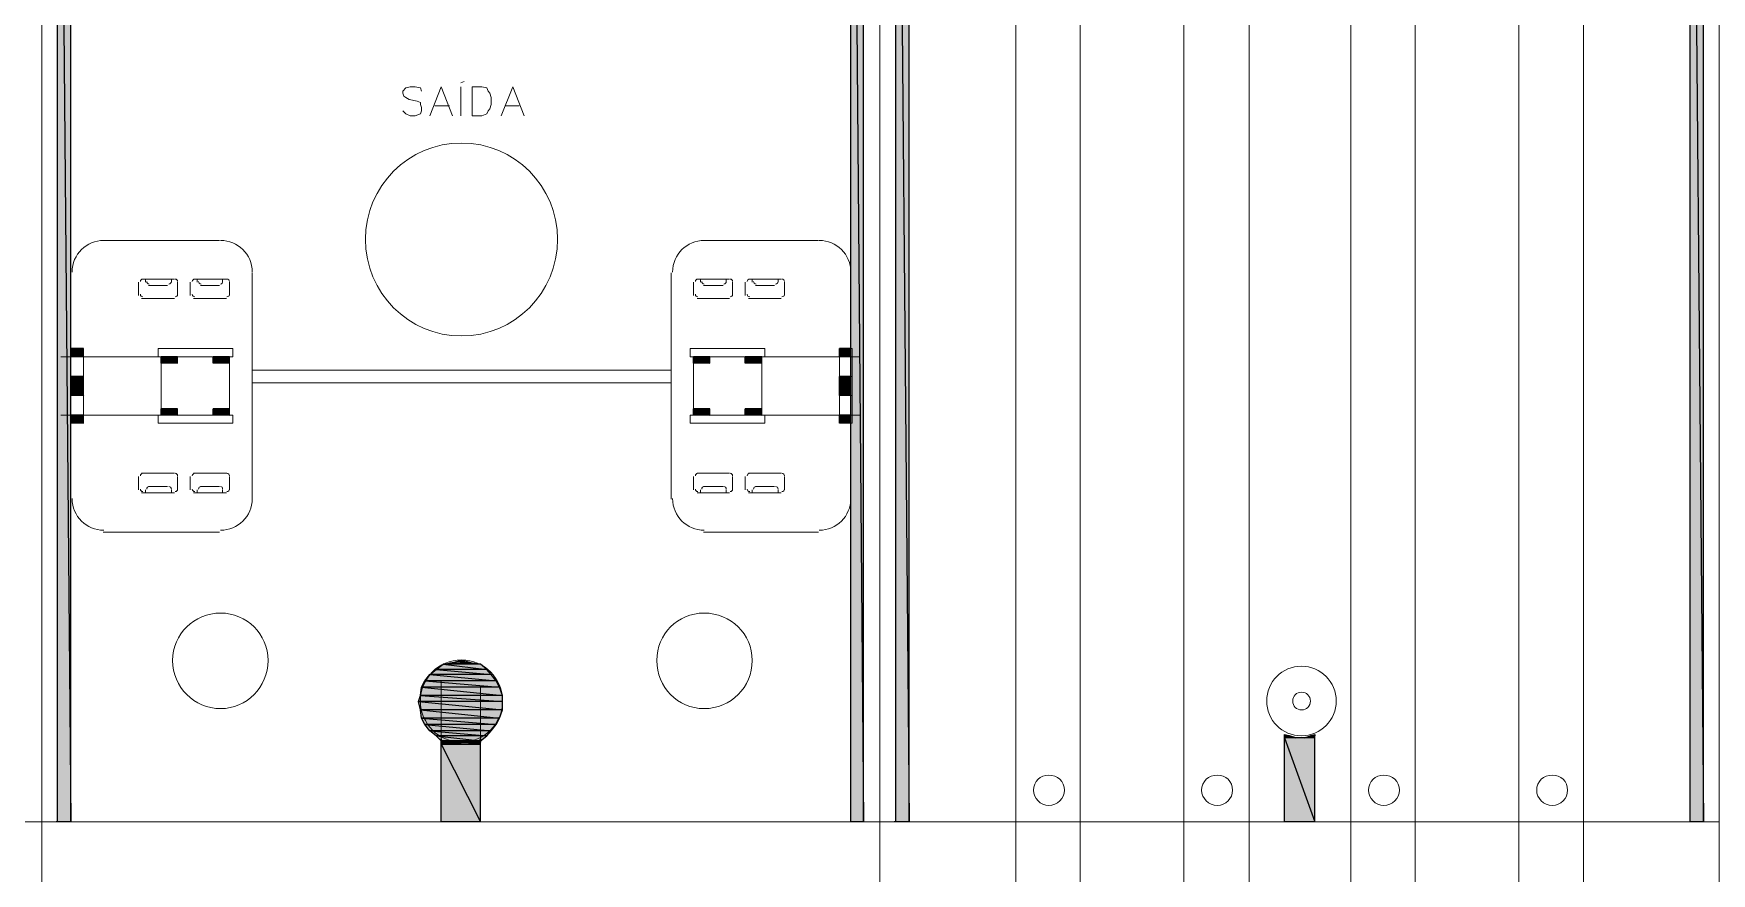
# Model space of a CAD drawing. Header units: millimetres. Extents: x 40 to 176, y -32 to 59.
# Drawn here: x 104.483 to 108.191, y -2.433 to -0.579 of the extents above; entities that cross this region are included whole.
import ezdxf

# ---------------------------------------------------------------- set-up
doc = ezdxf.new("R2010")
doc.units = ezdxf.units.MM
doc.layers.add('15 - Quadro de medição', color=6, linetype='Continuous')

msp = doc.modelspace()

# ---------------------------------------------------------------- hatches: boundary and pattern name
at = {"layer": '15 - Quadro de medição', "true_color": 0x000007}
h = msp.add_hatch(color=7, dxfattribs=at)
h.paths.add_polyline_path([(104.5655, 1.0248), (104.5362, 1.0248), (104.5655, -2.319)])
h.paths.add_polyline_path([(104.5362, 1.0248), (104.5655, -2.319), (104.5362, -2.319)])
h = msp.add_hatch(color=7, dxfattribs=at)
h.paths.add_polyline_path([(106.317, 1.0248), (106.2891, 1.0248), (106.317, -2.319)])
h.paths.add_polyline_path([(106.2891, 1.0248), (106.317, -2.319), (106.2891, -2.319)])
h = msp.add_hatch(color=7, dxfattribs=at)
h.paths.add_polyline_path([(106.4176, 1.0248), (106.3883, 1.0248), (106.4176, -2.319)])
h.paths.add_polyline_path([(106.3883, 1.0248), (106.4176, -2.319), (106.3883, -2.319)])
h = msp.add_hatch(color=7, dxfattribs=at)
h.paths.add_polyline_path([(108.1733, 1.0248), (108.144, 1.0248), (108.1733, -2.319)])
h.paths.add_polyline_path([(108.144, 1.0248), (108.1733, -2.319), (108.144, -2.319)])
h = msp.add_hatch(color=7, dxfattribs=at)
h.paths.add_polyline_path([(104.5934, -1.2743), (104.5655, -1.2743), (104.5934, -1.2924)])
h.paths.add_polyline_path([(104.5655, -1.2743), (104.5934, -1.2924), (104.5655, -1.2924)])
h = msp.add_hatch(color=7, dxfattribs=at)
h.paths.add_polyline_path([(104.8015, -1.2924), (104.7652, -1.2924), (104.8015, -1.3064)])
h.paths.add_polyline_path([(104.7652, -1.2924), (104.8015, -1.3064), (104.7652, -1.3064)])
h = msp.add_hatch(color=7, dxfattribs=at)
h.paths.add_polyline_path([(104.9161, -1.2924), (104.8798, -1.2924), (104.9161, -1.3064)])
h.paths.add_polyline_path([(104.8798, -1.2924), (104.9161, -1.3064), (104.8798, -1.3064)])
h = msp.add_hatch(color=7, dxfattribs=at)
h.paths.add_polyline_path([(105.9776, -1.2924), (105.9413, -1.2924), (105.9776, -1.3064)])
h.paths.add_polyline_path([(105.9413, -1.2924), (105.9776, -1.3064), (105.9413, -1.3064)])
h = msp.add_hatch(color=7, dxfattribs=at)
h.paths.add_polyline_path([(106.0921, -1.2924), (106.0558, -1.2924), (106.0921, -1.3064)])
h.paths.add_polyline_path([(106.0558, -1.2924), (106.0921, -1.3064), (106.0558, -1.3064)])
h = msp.add_hatch(color=7, dxfattribs=at)
h.paths.add_polyline_path([(106.2891, -1.2743), (106.264, -1.2743), (106.2891, -1.2924)])
h.paths.add_polyline_path([(106.264, -1.2743), (106.2891, -1.2924), (106.264, -1.2924)])
h = msp.add_hatch(color=7, dxfattribs=at)
h.paths.add_polyline_path([(104.5934, -1.3357), (104.5655, -1.3357), (104.5934, -1.3776)])
h.paths.add_polyline_path([(104.5655, -1.3357), (104.5934, -1.3776), (104.5655, -1.3776)])
h = msp.add_hatch(color=7, dxfattribs=at)
h.paths.add_polyline_path([(106.2891, -1.3357), (106.264, -1.3357), (106.2891, -1.3776)])
h.paths.add_polyline_path([(106.264, -1.3357), (106.2891, -1.3776), (106.264, -1.3776)])
h = msp.add_hatch(color=7, dxfattribs=at)
h.paths.add_polyline_path([(104.8015, -1.4069), (104.7652, -1.4069), (104.8015, -1.4209)])
h.paths.add_polyline_path([(104.7652, -1.4069), (104.8015, -1.4209), (104.7652, -1.4209)])
h = msp.add_hatch(color=7, dxfattribs=at)
h.paths.add_polyline_path([(104.9161, -1.4069), (104.8798, -1.4069), (104.9161, -1.4209)])
h.paths.add_polyline_path([(104.8798, -1.4069), (104.9161, -1.4209), (104.8798, -1.4209)])
h = msp.add_hatch(color=7, dxfattribs=at)
h.paths.add_polyline_path([(105.9776, -1.4069), (105.9413, -1.4069), (105.9776, -1.4209)])
h.paths.add_polyline_path([(105.9413, -1.4069), (105.9776, -1.4209), (105.9413, -1.4209)])
h = msp.add_hatch(color=7, dxfattribs=at)
h.paths.add_polyline_path([(106.0921, -1.4069), (106.0558, -1.4069), (106.0921, -1.4209)])
h.paths.add_polyline_path([(106.0558, -1.4069), (106.0921, -1.4209), (106.0558, -1.4209)])
h = msp.add_hatch(color=7, dxfattribs=at)
h.paths.add_polyline_path([(104.5934, -1.4209), (104.5655, -1.4209), (104.5934, -1.4391)])
h.paths.add_polyline_path([(104.5655, -1.4209), (104.5934, -1.4391), (104.5655, -1.4391)])
h = msp.add_hatch(color=7, dxfattribs=at)
h.paths.add_polyline_path([(106.2891, -1.4209), (106.264, -1.4209), (106.2891, -1.4391)])
h.paths.add_polyline_path([(106.264, -1.4209), (106.2891, -1.4391), (106.264, -1.4391)])
h = msp.add_hatch(color=7, dxfattribs=at)
h.paths.add_polyline_path([(105.4371, -1.9643), (105.4203, -1.9643), (105.4524, -1.9684)])
h.paths.add_polyline_path([(105.4203, -1.9643), (105.4524, -1.9684), (105.4022, -1.9684)])
h = msp.add_hatch(color=7, dxfattribs=at)
h.paths.add_polyline_path([(105.4943, -1.9936), (105.3589, -1.9936), (105.5055, -2.0076)])
h.paths.add_polyline_path([(105.3589, -1.9936), (105.5055, -2.0076), (105.3477, -2.0076)])
h = msp.add_hatch(color=7, dxfattribs=at)
h.paths.add_polyline_path([(105.4846, -1.9824), (105.3728, -1.9824), (105.4943, -1.9936)])
h.paths.add_polyline_path([(105.3728, -1.9824), (105.4943, -1.9936), (105.3589, -1.9936)])
h = msp.add_hatch(color=7, dxfattribs=at)
h.paths.add_polyline_path([(105.4706, -1.9712), (105.3882, -1.9712), (105.4846, -1.9824)])
h.paths.add_polyline_path([(105.3882, -1.9712), (105.4846, -1.9824), (105.3728, -1.9824)])
h = msp.add_hatch(color=7, dxfattribs=at)
h.paths.add_polyline_path([(105.4524, -1.9684), (105.4022, -1.9684), (105.4706, -1.9712)])
h.paths.add_polyline_path([(105.4022, -1.9684), (105.4706, -1.9712), (105.3882, -1.9712)])
h = msp.add_hatch(color=7, dxfattribs=at)
h.paths.add_polyline_path([(105.5125, -2.0215), (105.3407, -2.0215), (105.5195, -2.0397)])
h.paths.add_polyline_path([(105.3407, -2.0215), (105.5195, -2.0397), (105.3379, -2.0397)])
h = msp.add_hatch(color=7, dxfattribs=at)
h.paths.add_polyline_path([(105.5055, -2.0076), (105.3477, -2.0076), (105.5125, -2.0215)])
h.paths.add_polyline_path([(105.3477, -2.0076), (105.5125, -2.0215), (105.3407, -2.0215)])
h = msp.add_hatch(color=7, dxfattribs=at)
h.paths.add_polyline_path([(105.5195, -2.0397), (105.3379, -2.0397), (105.5195, -2.0536)])
h.paths.add_polyline_path([(105.3379, -2.0397), (105.5195, -2.0536), (105.3337, -2.0536)])
h = msp.add_hatch(color=7, dxfattribs=at)
h.paths.add_polyline_path([(105.5195, -2.0536), (105.3337, -2.0536), (105.5195, -2.0718)])
h.paths.add_polyline_path([(105.3337, -2.0536), (105.5195, -2.0718), (105.3379, -2.0718)])
h = msp.add_hatch(color=7, dxfattribs=at)
h.paths.add_polyline_path([(105.5195, -2.0718), (105.3379, -2.0718), (105.5125, -2.09)])
h.paths.add_polyline_path([(105.3379, -2.0718), (105.5125, -2.09), (105.3407, -2.09)])
h = msp.add_hatch(color=7, dxfattribs=at)
h.paths.add_polyline_path([(105.5125, -2.09), (105.3407, -2.09), (105.5055, -2.1039)])
h.paths.add_polyline_path([(105.3407, -2.09), (105.5055, -2.1039), (105.3477, -2.1039)])
h = msp.add_hatch(color=7, dxfattribs=at)
h.paths.add_polyline_path([(105.5055, -2.1039), (105.3477, -2.1039), (105.4943, -2.1179)])
h.paths.add_polyline_path([(105.3477, -2.1039), (105.4943, -2.1179), (105.3589, -2.1179)])
h = msp.add_hatch(color=7, dxfattribs=at)
h.paths.add_polyline_path([(105.4943, -2.1179), (105.3589, -2.1179), (105.4846, -2.1291)])
h.paths.add_polyline_path([(105.3589, -2.1179), (105.4846, -2.1291), (105.3728, -2.1291)])
h = msp.add_hatch(color=7, dxfattribs=at)
h.paths.add_polyline_path([(105.4846, -2.1291), (105.3728, -2.1291), (105.4706, -2.1402)])
h.paths.add_polyline_path([(105.3728, -2.1291), (105.4706, -2.1402), (105.384, -2.1402)])
h = msp.add_hatch(color=7, dxfattribs=at)
h.paths.add_polyline_path([(105.3882, -2.1402), (105.384, -2.1402), (105.3952, -2.143)])
h.paths.add_polyline_path([(105.384, -2.1402), (105.3952, -2.143), (105.384, -2.143)])
h = msp.add_hatch(color=7, dxfattribs=at)
h.paths.add_polyline_path([(105.4022, -2.143), (105.384, -2.143)])
h.paths.add_polyline_path([(105.4022, -2.143), (105.384, -2.143), (105.3952, -2.143)])
h = msp.add_hatch(color=7, dxfattribs=at)
h.paths.add_polyline_path([(105.4022, -2.143), (105.384, -2.143), (105.4161, -2.1472)])
h.paths.add_polyline_path([(105.384, -2.143), (105.4161, -2.1472), (105.384, -2.1472)])
h = msp.add_hatch(color=7, dxfattribs=at)
h.paths.add_polyline_path([(105.4203, -2.1472), (105.384, -2.1472)])
h.paths.add_polyline_path([(105.4203, -2.1472), (105.384, -2.1472), (105.4161, -2.1472)])
h = msp.add_hatch(color=7, dxfattribs=at)
h.paths.add_polyline_path([(105.4706, -2.1472), (105.384, -2.1472), (105.4706, -2.319)])
h.paths.add_polyline_path([(105.384, -2.1472), (105.4706, -2.319), (105.384, -2.319)])
h = msp.add_hatch(color=7, dxfattribs=at)
h.paths.add_polyline_path([(105.4706, -2.1402), (105.3882, -2.1402), (105.4594, -2.143)])
h.paths.add_polyline_path([(105.3882, -2.1402), (105.4594, -2.143), (105.3952, -2.143)])
h = msp.add_hatch(color=7, dxfattribs=at)
h.paths.add_polyline_path([(105.4524, -2.143), (105.4022, -2.143), (105.4413, -2.1472)])
h.paths.add_polyline_path([(105.4022, -2.143), (105.4413, -2.1472), (105.4161, -2.1472)])
h = msp.add_hatch(color=7, dxfattribs=at)
h.paths.add_polyline_path([(105.4371, -2.1472), (105.4706, -2.1472), (105.4692, -2.1472)])
h.paths.add_polyline_path([(105.4706, -2.1472), (105.4692, -2.1472), (105.4371, -2.1472)])
h = msp.add_hatch(color=7, dxfattribs=at)
h.paths.add_polyline_path([(105.4706, -2.143), (105.4524, -2.143), (105.4706, -2.1472)])
h.paths.add_polyline_path([(105.4524, -2.143), (105.4706, -2.1472), (105.4413, -2.1472)])
h = msp.add_hatch(color=7, dxfattribs=at)
h.paths.add_polyline_path([(105.4524, -2.143), (105.4706, -2.143), (105.4692, -2.143)])
h.paths.add_polyline_path([(105.4706, -2.143), (105.4692, -2.143), (105.4524, -2.143)])
h = msp.add_hatch(color=7, dxfattribs=at)
h.paths.add_polyline_path([(105.4706, -2.143), (105.4706, -2.1402)])
h.paths.add_polyline_path([(105.4706, -2.1402), (105.4706, -2.143), (105.4594, -2.143)])
for points in [[(105.4706, -2.1361), (105.4706, -2.1402), (105.4692, -2.1402)], [(107.2473, -2.1263), (107.2584, -2.1291), (107.2473, -2.1291)], [(107.3143, -2.1263), (107.3143, -2.1291), (107.3045, -2.1291)]]:
    msp.add_hatch(color=7, dxfattribs=at).paths.add_polyline_path(points)
h = msp.add_hatch(color=7, dxfattribs=at)
h.paths.add_polyline_path([(107.2584, -2.1291), (107.2473, -2.1291), (107.2724, -2.1333)])
h.paths.add_polyline_path([(107.2473, -2.1291), (107.2724, -2.1333), (107.2473, -2.1333)])
h = msp.add_hatch(color=7, dxfattribs=at)
h.paths.add_polyline_path([(107.3143, -2.1333), (107.2473, -2.1333), (107.3143, -2.319)])
h.paths.add_polyline_path([(107.2473, -2.1333), (107.3143, -2.319), (107.2473, -2.319)])
h = msp.add_hatch(color=7, dxfattribs=at)
h.paths.add_polyline_path([(107.3143, -2.1291), (107.3045, -2.1291), (107.3143, -2.1333)])
h.paths.add_polyline_path([(107.3045, -2.1291), (107.3143, -2.1333), (107.2906, -2.1333)])

# ---------------------------------------------------------------- linework, layer by layer
at = {"layer": '15 - Quadro de medição', "color": 7, "linetype": 'Continuous', "lineweight": 20, "true_color": 0x000007}
for points in [[(106.7961, -2.6082), (106.7961, 2.0263), (106.6536, 2.0263), (106.6536, -2.6082)], [(107.1691, -2.6082), (107.1691, 2.0263), (107.0252, 2.0263), (107.0252, -2.6082)], [(107.5364, -2.6082), (107.5364, 2.0263), (107.3939, 2.0263), (107.3939, -2.6082)], [(107.9079, -2.6082), (107.9079, 2.0263), (107.7655, 2.0263), (107.7655, -2.6082)], [(102.6491, 1.3852), (104.5012, 1.3852), (104.5012, -2.319), (102.6491, -2.319)], [(104.5012, 1.3852), (106.3533, 1.3852), (106.3533, -2.319), (104.5012, -2.319)], [(106.3533, 1.3852), (108.2082, 1.3852), (108.2082, -2.319), (106.3533, -2.319)], [(105.4524, -0.7602), (105.4524, -0.696), (105.4734, -0.696), (105.4846, -0.6988), (105.4874, -0.7058), (105.4915, -0.71), (105.4943, -0.7197), (105.4943, -0.7351), (105.4915, -0.7449), (105.4874, -0.7491), (105.4846, -0.7561), (105.4734, -0.7602)], [(104.5934, -1.2743), (104.5655, -1.2743), (104.5655, -1.4391), (104.5934, -1.4391)], [(104.7652, -1.3064), (104.8015, -1.3064), (104.8015, -1.2924), (104.7652, -1.2924)], [(104.9161, -1.3064), (104.8798, -1.3064), (104.8798, -1.2924), (104.9161, -1.2924)], [(105.9413, -1.3064), (105.9776, -1.3064), (105.9776, -1.2924), (105.9413, -1.2924)], [(106.0921, -1.3064), (106.0558, -1.3064), (106.0558, -1.2924), (106.0921, -1.2924)], [(106.264, -1.2743), (106.2919, -1.2743), (106.2919, -1.4391), (106.264, -1.4391)], [(104.7652, -1.4069), (104.8015, -1.4069), (104.8015, -1.4209), (104.7652, -1.4209)], [(104.9161, -1.4069), (104.8798, -1.4069), (104.8798, -1.4209), (104.9161, -1.4209)], [(105.9413, -1.4069), (105.9776, -1.4069), (105.9776, -1.4209), (105.9413, -1.4209)], [(106.0921, -1.4069), (106.0558, -1.4069), (106.0558, -1.4209), (106.0921, -1.4209)], [(102.6491, -2.319), (104.5012, -2.319), (104.5012, -6.026), (102.6491, -6.026)], [(104.5012, -2.319), (106.3533, -2.319), (106.3533, -6.026), (104.5012, -6.026)], [(106.3533, -2.319), (108.2082, -2.319), (108.2082, -6.026), (106.3533, -6.026)]]:
    msp.add_lwpolyline(points, close=True, dxfattribs=at)
for points in [[(104.5725, 1.2469), (106.2891, 1.2469), (106.2891, -2.319), (104.5655, -2.319), (104.5641, -2.3176), (104.5012, -2.319)], [(104.5655, -2.319), (104.5655, 1.2385), (104.5655, 1.2385)], [(106.4246, 1.2469), (108.144, 1.2469), (108.144, -2.319), (106.4176, -2.319), (106.4162, -2.3176), (106.3533, -2.319)], [(106.4176, -2.319), (106.4176, 1.2385), (106.4176, 1.2385)], [(104.5012, 1.1603), (104.5012, -2.319), (102.6491, -2.319), (102.6491, 1.1603)], [(106.3533, 1.1603), (106.3533, -2.319), (104.5012, -2.319), (104.5012, 1.1603)], [(108.2082, 1.1603), (108.2082, -2.319), (106.3533, -2.319), (106.3533, 1.1603)], [(104.5362, 1.0248), (104.5362, -2.319), (104.5655, -2.319), (104.5222, -2.319)], [(106.2891, -2.319), (106.317, -2.319), (106.317, 1.0248)], [(106.3883, 1.0248), (106.3883, -2.319), (106.4176, -2.319), (106.3743, -2.319)], [(108.144, -2.319), (108.1733, -2.319), (108.1733, 1.0248)], [(105.3407, -0.7058), (105.3379, -0.6988), (105.3267, -0.696), (105.3156, -0.696), (105.3058, -0.6988), (105.2988, -0.7058), (105.2988, -0.71), (105.3016, -0.7169), (105.3058, -0.7197), (105.3128, -0.7239), (105.3309, -0.7281), (105.3379, -0.7309), (105.3379, -0.7351), (105.3407, -0.7421), (105.3407, -0.7491), (105.3379, -0.7561), (105.3267, -0.7602), (105.3156, -0.7602), (105.3058, -0.7561), (105.2988, -0.7491)], [(105.3589, -0.7602), (105.384, -0.696), (105.4091, -0.7602)], [(105.4273, -0.6876), (105.4343, -0.6848), (105.4343, -0.6848)], [(105.4273, -0.7602), (105.4273, -0.696), (105.4273, -0.696)], [(105.5167, -0.7602), (105.5418, -0.696), (105.567, -0.7602)], [(105.37, -0.7379), (105.4022, -0.7379), (105.4022, -0.7379)], [(105.5265, -0.7379), (105.5558, -0.7379), (105.5558, -0.7379)], [(104.6367, -1.0354), (104.8937, -1.0354), (104.8937, -1.0354)], [(106.2179, -1.0354), (105.9636, -1.0354), (105.9636, -1.0354)], [(104.5655, -1.6067), (104.5655, -1.1066), (104.5655, -1.1066)], [(104.9664, -1.1066), (104.9664, -1.3217), (104.9664, -1.6067)], [(105.8924, -1.1066), (105.8924, -1.3217), (105.8924, -1.6067)], [(106.2891, -1.6067), (106.2891, -1.1066), (106.2891, -1.1066)], [(104.7149, -1.1569), (104.7149, -1.1276), (104.7149, -1.1276)], [(104.7219, -1.1206), (104.7946, -1.1206), (104.7946, -1.1206)], [(104.7876, -1.1276), (104.7876, -1.1206), (104.7303, -1.1206), (104.7303, -1.1276)], [(104.7373, -1.1346), (104.7792, -1.1346), (104.7792, -1.1346)], [(104.8015, -1.1276), (104.8015, -1.1569), (104.8015, -1.1569)], [(104.8295, -1.1276), (104.8295, -1.1569), (104.8295, -1.1569)], [(104.9091, -1.1206), (104.8365, -1.1206), (104.8365, -1.1206)], [(104.8448, -1.1276), (104.8448, -1.1206), (104.9007, -1.1206), (104.9007, -1.1276)], [(104.8937, -1.1346), (104.8518, -1.1346), (104.8518, -1.1346)], [(104.9161, -1.1569), (104.9161, -1.1276), (104.9161, -1.1276)], [(105.9413, -1.1569), (105.9413, -1.1276), (105.9413, -1.1276)], [(105.9497, -1.1206), (106.0209, -1.1206), (106.0209, -1.1206)], [(106.0139, -1.1276), (106.0139, -1.1206), (105.9567, -1.1206), (105.9567, -1.1276)], [(105.9636, -1.1346), (106.0069, -1.1346), (106.0069, -1.1346)], [(106.0279, -1.1276), (106.0279, -1.1569), (106.0279, -1.1569)], [(106.0558, -1.1276), (106.0558, -1.1569), (106.0558, -1.1569)], [(106.1354, -1.1206), (106.0628, -1.1206), (106.0628, -1.1206)], [(106.0712, -1.1276), (106.0712, -1.1206), (106.1285, -1.1206), (106.1285, -1.1276)], [(106.1201, -1.1346), (106.0782, -1.1346), (106.0782, -1.1346)], [(106.1424, -1.1569), (106.1424, -1.1276), (106.1424, -1.1276)], [(104.7946, -1.1639), (104.7219, -1.1639), (104.7219, -1.1639)], [(104.8365, -1.1639), (104.9091, -1.1639), (104.9091, -1.1639)], [(106.0209, -1.1639), (105.9497, -1.1639), (105.9497, -1.1639)], [(106.0628, -1.1639), (106.1354, -1.1639), (106.1354, -1.1639)], [(104.5431, -1.2924), (104.9161, -1.2924), (104.9161, -1.4209)], [(104.9161, -1.2924), (104.9231, -1.2924), (104.9231, -1.2743), (104.7582, -1.2743), (104.7582, -1.2924)], [(104.7652, -1.2924), (104.7652, -1.4209), (104.7652, -1.4209)], [(105.9413, -1.2924), (105.9343, -1.2924), (105.9343, -1.2743), (106.0991, -1.2743), (106.0991, -1.2924)], [(106.31, -1.2924), (105.9413, -1.2924), (105.9413, -1.4209)], [(106.0921, -1.2924), (106.0921, -1.4209), (106.0921, -1.4209)], [(104.9664, -1.3217), (105.8924, -1.3217), (105.8924, -1.3217)], [(104.5934, -1.3357), (104.5655, -1.3357), (104.5655, -1.3357)], [(104.9664, -1.3497), (105.8924, -1.3497), (105.8924, -1.3497)], [(106.264, -1.3357), (106.2919, -1.3357), (106.2919, -1.3357)], [(104.5934, -1.3776), (104.5655, -1.3776), (104.5655, -1.3776)], [(106.264, -1.3776), (106.2919, -1.3776), (106.2919, -1.3776)], [(104.5431, -1.4209), (104.9161, -1.4209), (104.9161, -1.4209)], [(104.9161, -1.4209), (104.9231, -1.4209), (104.9231, -1.4391), (104.7582, -1.4391), (104.7582, -1.4209)], [(105.9413, -1.4209), (105.9343, -1.4209), (105.9343, -1.4391), (106.0991, -1.4391), (106.0991, -1.4209)], [(106.31, -1.4209), (105.9413, -1.4209), (105.9413, -1.4209)], [(104.7149, -1.5564), (104.7149, -1.5857), (104.7149, -1.5857)], [(104.7946, -1.5494), (104.7219, -1.5494), (104.7219, -1.5494)], [(104.8015, -1.5857), (104.8015, -1.5564), (104.8015, -1.5564)], [(104.8295, -1.5857), (104.8295, -1.5564), (104.8295, -1.5564)], [(104.8365, -1.5494), (104.9091, -1.5494), (104.9091, -1.5494)], [(104.9161, -1.5564), (104.9161, -1.5857), (104.9161, -1.5857)], [(105.9413, -1.5564), (105.9413, -1.5857), (105.9413, -1.5857)], [(106.0209, -1.5494), (105.9497, -1.5494), (105.9497, -1.5494)], [(106.0279, -1.5857), (106.0279, -1.5564), (106.0279, -1.5564)], [(106.0558, -1.5857), (106.0558, -1.5564), (106.0558, -1.5564)], [(106.0628, -1.5494), (106.1354, -1.5494), (106.1354, -1.5494)], [(106.1424, -1.5564), (106.1424, -1.5857), (106.1424, -1.5857)], [(104.7219, -1.5927), (104.7946, -1.5927), (104.7946, -1.5927)], [(104.7876, -1.5857), (104.7876, -1.5927), (104.7303, -1.5927), (104.7303, -1.5857)], [(104.7373, -1.5787), (104.7792, -1.5787), (104.7792, -1.5787)], [(104.9091, -1.5927), (104.8365, -1.5927), (104.8365, -1.5927)], [(104.8448, -1.5857), (104.8448, -1.5927), (104.9007, -1.5927), (104.9007, -1.5857)], [(104.8937, -1.5787), (104.8518, -1.5787), (104.8518, -1.5787)], [(105.9497, -1.5927), (106.0209, -1.5927), (106.0209, -1.5927)], [(106.0139, -1.5857), (106.0139, -1.5927), (105.9567, -1.5927), (105.9567, -1.5857)], [(105.9636, -1.5787), (106.0069, -1.5787), (106.0069, -1.5787)], [(106.1354, -1.5927), (106.0628, -1.5927), (106.0628, -1.5927)], [(106.0712, -1.5857), (106.0712, -1.5927), (106.1285, -1.5927), (106.1285, -1.5857)], [(106.1201, -1.5787), (106.0782, -1.5787), (106.0782, -1.5787)], [(104.8937, -1.6793), (104.6367, -1.6793), (104.6367, -1.6793)], [(105.9636, -1.6793), (106.2179, -1.6793), (106.2179, -1.6793)], [(105.384, -2.319), (105.384, -2.0076), (105.384, -2.0076)], [(105.4706, -2.319), (105.4706, -2.0215), (105.4706, -2.0215)], [(107.2473, -2.319), (107.2473, -2.1263), (107.2473, -2.1263)], [(107.3143, -2.319), (107.3143, -2.1263), (107.3143, -2.1263)]]:
    msp.add_lwpolyline(points, dxfattribs=at)
at = {"layer": '15 - Quadro de medição', "color": 7, "linetype": 'Continuous', "lineweight": -2, "true_color": 0x000007}
for points in [[(104.5655, 1.0248), (104.5362, 1.0248), (104.5655, -2.319)], [(104.5362, 1.0248), (104.5655, -2.319), (104.5362, -2.319)], [(106.317, 1.0248), (106.2891, 1.0248), (106.317, -2.319)], [(106.2891, 1.0248), (106.317, -2.319), (106.2891, -2.319)], [(106.4176, 1.0248), (106.3883, 1.0248), (106.4176, -2.319)], [(106.3883, 1.0248), (106.4176, -2.319), (106.3883, -2.319)], [(108.1733, 1.0248), (108.144, 1.0248), (108.1733, -2.319)], [(108.144, 1.0248), (108.1733, -2.319), (108.144, -2.319)], [(104.5934, -1.2743), (104.5655, -1.2743), (104.5934, -1.2924)], [(104.5655, -1.2743), (104.5934, -1.2924), (104.5655, -1.2924)], [(104.8015, -1.2924), (104.7652, -1.2924), (104.8015, -1.3064)], [(104.7652, -1.2924), (104.8015, -1.3064), (104.7652, -1.3064)], [(104.9161, -1.2924), (104.8798, -1.2924), (104.9161, -1.3064)], [(104.8798, -1.2924), (104.9161, -1.3064), (104.8798, -1.3064)], [(105.9776, -1.2924), (105.9413, -1.2924), (105.9776, -1.3064)], [(105.9413, -1.2924), (105.9776, -1.3064), (105.9413, -1.3064)], [(106.0921, -1.2924), (106.0558, -1.2924), (106.0921, -1.3064)], [(106.0558, -1.2924), (106.0921, -1.3064), (106.0558, -1.3064)], [(106.2891, -1.2743), (106.264, -1.2743), (106.2891, -1.2924)], [(106.264, -1.2743), (106.2891, -1.2924), (106.264, -1.2924)], [(104.5934, -1.3357), (104.5655, -1.3357), (104.5934, -1.3776)], [(104.5655, -1.3357), (104.5934, -1.3776), (104.5655, -1.3776)], [(106.2891, -1.3357), (106.264, -1.3357), (106.2891, -1.3776)], [(106.264, -1.3357), (106.2891, -1.3776), (106.264, -1.3776)], [(104.8015, -1.4069), (104.7652, -1.4069), (104.8015, -1.4209)], [(104.7652, -1.4069), (104.8015, -1.4209), (104.7652, -1.4209)], [(104.9161, -1.4069), (104.8798, -1.4069), (104.9161, -1.4209)], [(104.8798, -1.4069), (104.9161, -1.4209), (104.8798, -1.4209)], [(105.9776, -1.4069), (105.9413, -1.4069), (105.9776, -1.4209)], [(105.9413, -1.4069), (105.9776, -1.4209), (105.9413, -1.4209)], [(106.0921, -1.4069), (106.0558, -1.4069), (106.0921, -1.4209)], [(106.0558, -1.4069), (106.0921, -1.4209), (106.0558, -1.4209)], [(104.5934, -1.4209), (104.5655, -1.4209), (104.5934, -1.4391)], [(104.5655, -1.4209), (104.5934, -1.4391), (104.5655, -1.4391)], [(106.2891, -1.4209), (106.264, -1.4209), (106.2891, -1.4391)], [(106.264, -1.4209), (106.2891, -1.4391), (106.264, -1.4391)], [(105.4203, -1.9643), (105.4524, -1.9684), (105.4022, -1.9684)], [(105.4371, -1.9643), (105.4203, -1.9643), (105.4524, -1.9684)], [(105.3589, -1.9936), (105.5055, -2.0076), (105.3477, -2.0076)], [(105.3728, -1.9824), (105.4943, -1.9936), (105.3589, -1.9936)], [(105.4943, -1.9936), (105.3589, -1.9936), (105.5055, -2.0076)], [(105.3882, -1.9712), (105.4846, -1.9824), (105.3728, -1.9824)], [(105.4846, -1.9824), (105.3728, -1.9824), (105.4943, -1.9936)], [(105.4022, -1.9684), (105.4706, -1.9712), (105.3882, -1.9712)], [(105.4706, -1.9712), (105.3882, -1.9712), (105.4846, -1.9824)], [(105.4524, -1.9684), (105.4022, -1.9684), (105.4706, -1.9712)], [(105.3407, -2.0215), (105.5195, -2.0397), (105.3379, -2.0397)], [(105.3477, -2.0076), (105.5125, -2.0215), (105.3407, -2.0215)], [(105.5125, -2.0215), (105.3407, -2.0215), (105.5195, -2.0397)], [(105.5055, -2.0076), (105.3477, -2.0076), (105.5125, -2.0215)], [(105.3379, -2.0397), (105.5195, -2.0536), (105.3337, -2.0536)], [(105.5195, -2.0536), (105.3337, -2.0536), (105.5195, -2.0718)], [(105.3337, -2.0536), (105.5195, -2.0718), (105.3379, -2.0718)], [(105.5195, -2.0397), (105.3379, -2.0397), (105.5195, -2.0536)], [(105.5195, -2.0718), (105.3379, -2.0718), (105.5125, -2.09)], [(105.3379, -2.0718), (105.5125, -2.09), (105.3407, -2.09)], [(105.5125, -2.09), (105.3407, -2.09), (105.5055, -2.1039)], [(105.3407, -2.09), (105.5055, -2.1039), (105.3477, -2.1039)], [(105.5055, -2.1039), (105.3477, -2.1039), (105.4943, -2.1179)], [(105.3477, -2.1039), (105.4943, -2.1179), (105.3589, -2.1179)], [(105.4943, -2.1179), (105.3589, -2.1179), (105.4846, -2.1291)], [(105.3589, -2.1179), (105.4846, -2.1291), (105.3728, -2.1291)], [(105.4846, -2.1291), (105.3728, -2.1291), (105.4706, -2.1402)], [(105.3728, -2.1291), (105.4706, -2.1402), (105.384, -2.1402)], [(105.384, -2.1361), (105.384, -2.1402), (105.384, -2.1402)], [(105.4706, -2.1402), (105.384, -2.1402)], [(105.384, -2.1402), (105.4706, -2.1402), (105.3882, -2.1402)], [(105.384, -2.1402), (105.3882, -2.1402), (105.3882, -2.1402)], [(105.3882, -2.1402), (105.3882, -2.1402), (105.384, -2.1402)], [(105.3882, -2.1402), (105.384, -2.1402), (105.3952, -2.143)], [(105.384, -2.1402), (105.3952, -2.143), (105.384, -2.143)], [(105.4022, -2.143), (105.4022, -2.143), (105.384, -2.143)], [(105.4022, -2.143), (105.384, -2.143), (105.3952, -2.143)], [(105.384, -2.143), (105.4022, -2.143), (105.4022, -2.143)], [(105.4022, -2.143), (105.4022, -2.143), (105.384, -2.143)], [(105.384, -2.143), (105.4022, -2.143), (105.4022, -2.143)], [(105.4022, -2.143), (105.4022, -2.143), (105.384, -2.143)], [(105.4022, -2.143), (105.384, -2.143), (105.4161, -2.1472)], [(105.384, -2.143), (105.4161, -2.1472), (105.384, -2.1472)], [(105.4203, -2.1472), (105.4203, -2.1472), (105.384, -2.1472)], [(105.4203, -2.1472), (105.384, -2.1472), (105.4161, -2.1472)], [(105.384, -2.1472), (105.4203, -2.1472), (105.4203, -2.1472)], [(105.4203, -2.1472), (105.4203, -2.1472), (105.384, -2.1472)], [(105.4706, -2.1472), (105.384, -2.1472), (105.4706, -2.319)], [(105.384, -2.1472), (105.4706, -2.319), (105.384, -2.319)], [(105.4706, -2.1402), (105.3882, -2.1402), (105.4594, -2.143)], [(105.3882, -2.1402), (105.4594, -2.143), (105.3952, -2.143)], [(105.4594, -2.143), (105.3952, -2.143), (105.4524, -2.143)], [(105.3952, -2.143), (105.4524, -2.143), (105.4022, -2.143)], [(105.4022, -2.143), (105.4524, -2.143), (105.4524, -2.143)], [(105.4524, -2.143), (105.4524, -2.143), (105.4022, -2.143)], [(105.4524, -2.143), (105.4022, -2.143), (105.4413, -2.1472)], [(105.4022, -2.143), (105.4413, -2.1472), (105.4161, -2.1472)], [(105.4413, -2.1472), (105.4161, -2.1472), (105.4371, -2.1472)], [(105.4161, -2.1472), (105.4371, -2.1472), (105.4203, -2.1472)], [(105.4413, -2.1472), (105.4706, -2.1472), (105.4371, -2.1472)], [(105.4371, -2.1472), (105.4706, -2.1472), (105.4692, -2.1472)], [(105.4706, -2.1472), (105.4692, -2.1472), (105.4371, -2.1472)], [(105.4524, -2.143), (105.4706, -2.1472), (105.4413, -2.1472)], [(105.4706, -2.1472), (105.4413, -2.1472)], [(105.4552, -2.143), (105.4706, -2.143), (105.4524, -2.143)], [(105.4524, -2.143), (105.4706, -2.143), (105.4692, -2.143)], [(105.4706, -2.143), (105.4692, -2.143), (105.4524, -2.143)], [(105.4706, -2.143), (105.4524, -2.143), (105.4706, -2.1472)], [(105.4594, -2.143), (105.4706, -2.143), (105.4552, -2.143)], [(105.4706, -2.143), (105.4552, -2.143)], [(105.4706, -2.1402), (105.4706, -2.143), (105.4594, -2.143)], [(105.4706, -2.143), (105.4594, -2.143)], [(105.4706, -2.1361), (105.4706, -2.1402), (105.4692, -2.1402)], [(105.4706, -2.1402), (105.4692, -2.1402), (105.4692, -2.1402)], [(105.4706, -2.1402), (105.4692, -2.1402), (105.4692, -2.1402)], [(105.4706, -2.143), (105.4706, -2.1402)], [(107.2473, -2.1263), (107.2584, -2.1291), (107.2473, -2.1291)], [(107.2584, -2.1291), (107.2473, -2.1291), (107.2724, -2.1333)], [(107.2473, -2.1291), (107.2724, -2.1333), (107.2473, -2.1333)], [(107.3143, -2.1333), (107.2473, -2.1333), (107.3143, -2.319)], [(107.2473, -2.1333), (107.3143, -2.319), (107.2473, -2.319)], [(107.3045, -2.1291), (107.3143, -2.1333), (107.2906, -2.1333)], [(107.3143, -2.1263), (107.3143, -2.1291), (107.3045, -2.1291)], [(107.3143, -2.1291), (107.3045, -2.1291), (107.3143, -2.1333)]]:
    msp.add_lwpolyline(points, close=True, dxfattribs=at)
at = {"layer": '15 - Quadro de medição', "color": 7, "linetype": 'Continuous', "lineweight": 20, "true_color": 0x000007}
for points in [[(105.641, -1.0326), (105.641, -0.9153), (105.546, -0.8203), (105.4287, -0.8203), (105.4287, -0.8203), (105.3114, -0.8203), (105.2164, -0.9153), (105.2164, -1.0326), (105.2164, -1.0326), (105.2164, -1.1513), (105.3114, -1.2463), (105.4287, -1.2463), (105.4287, -1.2463), (105.546, -1.2463), (105.641, -1.1513), (105.641, -1.0326)], [(105.0013, -1.9629), (105.0013, -1.9042), (104.9538, -1.8581), (104.8965, -1.8581), (104.8965, -1.8581), (104.8379, -1.8581), (104.7904, -1.9042), (104.7904, -1.9629), (104.7904, -1.9629), (104.7904, -2.0215), (104.8379, -2.069), (104.8965, -2.069), (104.8965, -2.069), (104.9538, -2.069), (105.0013, -2.0215), (105.0013, -1.9629)], [(106.0712, -1.9629), (106.0712, -1.9042), (106.0237, -1.8581), (105.965, -1.8581), (105.965, -1.8581), (105.9064, -1.8581), (105.8603, -1.9042), (105.8603, -1.9629), (105.8603, -1.9629), (105.8603, -2.0215), (105.9064, -2.069), (105.965, -2.069), (105.965, -2.069), (106.0237, -2.069), (106.0712, -2.0215), (106.0712, -1.9629)], [(105.5195, -2.0523), (105.5195, -2.002), (105.479, -1.9615), (105.4287, -1.9615), (105.4287, -1.9615), (105.3784, -1.9615), (105.3379, -2.002), (105.3379, -2.0523), (105.3379, -2.0523), (105.3379, -2.1025), (105.3784, -2.143), (105.4287, -2.143), (105.4287, -2.143), (105.479, -2.143), (105.5195, -2.1025), (105.5195, -2.0523)], [(107.3618, -2.0523), (107.3618, -2.0103), (107.3269, -1.9754), (107.285, -1.9754), (107.285, -1.9754), (107.2417, -1.9754), (107.2082, -2.0103), (107.2082, -2.0523), (107.2082, -2.0523), (107.2082, -2.0942), (107.2417, -2.1291), (107.285, -2.1291), (107.285, -2.1291), (107.3269, -2.1291), (107.3618, -2.0942), (107.3618, -2.0523)], [(107.3045, -2.0523), (107.3045, -2.0411), (107.2962, -2.0327), (107.285, -2.0327), (107.285, -2.0327), (107.2738, -2.0327), (107.2654, -2.0411), (107.2654, -2.0523), (107.2654, -2.0523), (107.2654, -2.0634), (107.2738, -2.0718), (107.285, -2.0718), (107.285, -2.0718), (107.2962, -2.0718), (107.3045, -2.0634), (107.3045, -2.0523)], [(106.7612, -2.2492), (106.7612, -2.2296), (106.7458, -2.2157), (106.7263, -2.2157), (106.7263, -2.2157), (106.7081, -2.2157), (106.6928, -2.2296), (106.6928, -2.2492), (106.6928, -2.2492), (106.6928, -2.2674), (106.7081, -2.2827), (106.7263, -2.2827), (106.7263, -2.2827), (106.7458, -2.2827), (106.7612, -2.2674), (106.7612, -2.2492)], [(107.1327, -2.2492), (107.1327, -2.2296), (107.1174, -2.2157), (107.0992, -2.2157), (107.0992, -2.2157), (107.0797, -2.2157), (107.0643, -2.2296), (107.0643, -2.2492), (107.0643, -2.2492), (107.0643, -2.2674), (107.0797, -2.2827), (107.0992, -2.2827), (107.0992, -2.2827), (107.1174, -2.2827), (107.1327, -2.2674), (107.1327, -2.2492)], [(107.5015, -2.2492), (107.5015, -2.2296), (107.4861, -2.2157), (107.4666, -2.2157), (107.4666, -2.2157), (107.4484, -2.2157), (107.433, -2.2296), (107.433, -2.2492), (107.433, -2.2492), (107.433, -2.2674), (107.4484, -2.2827), (107.4666, -2.2827), (107.4666, -2.2827), (107.4861, -2.2827), (107.5015, -2.2674), (107.5015, -2.2492)], [(107.873, -2.2492), (107.873, -2.2296), (107.8577, -2.2157), (107.8395, -2.2157), (107.8395, -2.2157), (107.8199, -2.2157), (107.8046, -2.2296), (107.8046, -2.2492), (107.8046, -2.2492), (107.8046, -2.2674), (107.8199, -2.2827), (107.8395, -2.2827), (107.8395, -2.2827), (107.8577, -2.2827), (107.873, -2.2674), (107.873, -2.2492)]]:
    msp.add_open_spline(points, degree=3, knots=[0, 0, 0, 0, 0.0625, 0.0625, 0.0625, 0.062501, 0.125, 0.125, 0.125, 0.125001, 0.1875, 0.1875, 0.1875, 0.187501, 1, 1, 1, 1], dxfattribs=at)
for points in [[(104.6381, -1.0354), (104.6004, -1.0354), (104.5683, -1.0661), (104.5683, -1.1052)], [(104.9664, -1.1052), (104.9664, -1.0661), (104.9342, -1.0354), (104.8965, -1.0354)], [(105.965, -1.0354), (105.9273, -1.0354), (105.8952, -1.0661), (105.8952, -1.1052)], [(106.2891, -1.1052), (106.2891, -1.0661), (106.257, -1.0354), (106.2193, -1.0354)], [(104.7247, -1.1206), (104.7219, -1.1206), (104.7191, -1.1234), (104.7191, -1.1262)], [(104.7331, -1.1262), (104.7331, -1.129), (104.7359, -1.1318), (104.7387, -1.1318)], [(104.782, -1.1318), (104.7848, -1.1318), (104.7876, -1.129), (104.7876, -1.1262)], [(104.8015, -1.1262), (104.8015, -1.1234), (104.7988, -1.1206), (104.796, -1.1206)], [(104.8393, -1.1206), (104.8365, -1.1206), (104.8337, -1.1234), (104.8337, -1.1262)], [(104.8476, -1.1262), (104.8476, -1.129), (104.8504, -1.1318), (104.8532, -1.1318)], [(104.8965, -1.1318), (104.8993, -1.1318), (104.9007, -1.129), (104.9007, -1.1262)], [(104.9161, -1.1262), (104.9161, -1.1234), (104.9133, -1.1206), (104.9105, -1.1206)], [(105.9511, -1.1206), (105.9483, -1.1206), (105.9455, -1.1234), (105.9455, -1.1262)], [(105.9595, -1.1262), (105.9595, -1.129), (105.9623, -1.1318), (105.965, -1.1318)], [(106.0083, -1.1318), (106.0111, -1.1318), (106.0139, -1.129), (106.0139, -1.1262)], [(106.0279, -1.1262), (106.0279, -1.1234), (106.0251, -1.1206), (106.0223, -1.1206)], [(106.0656, -1.1206), (106.0628, -1.1206), (106.06, -1.1234), (106.06, -1.1262)], [(106.074, -1.1262), (106.074, -1.129), (106.0768, -1.1318), (106.0796, -1.1318)], [(106.1229, -1.1318), (106.1257, -1.1318), (106.1285, -1.129), (106.1285, -1.1262)], [(106.1424, -1.1262), (106.1424, -1.1234), (106.1396, -1.1206), (106.1368, -1.1206)], [(104.7191, -1.1541), (104.7191, -1.1583), (104.7219, -1.1597), (104.7247, -1.1597)], [(104.796, -1.1597), (104.7988, -1.1597), (104.8015, -1.1583), (104.8015, -1.1541)], [(104.8337, -1.1541), (104.8337, -1.1583), (104.8365, -1.1597), (104.8393, -1.1597)], [(104.9105, -1.1597), (104.9133, -1.1597), (104.9161, -1.1583), (104.9161, -1.1541)], [(105.9455, -1.1541), (105.9455, -1.1583), (105.9483, -1.1597), (105.9511, -1.1597)], [(106.0223, -1.1597), (106.0251, -1.1597), (106.0279, -1.1583), (106.0279, -1.1541)], [(106.06, -1.1541), (106.06, -1.1583), (106.0628, -1.1597), (106.0656, -1.1597)], [(106.1368, -1.1597), (106.1396, -1.1597), (106.1424, -1.1583), (106.1424, -1.1541)], [(104.7247, -1.5494), (104.7219, -1.5494), (104.7191, -1.5522), (104.7191, -1.555)], [(104.8015, -1.555), (104.8015, -1.5522), (104.7988, -1.5494), (104.796, -1.5494)], [(104.8393, -1.5494), (104.8365, -1.5494), (104.8337, -1.5522), (104.8337, -1.555)], [(104.9161, -1.555), (104.9161, -1.5522), (104.9133, -1.5494), (104.9105, -1.5494)], [(105.9511, -1.5494), (105.9483, -1.5494), (105.9455, -1.5522), (105.9455, -1.555)], [(106.0279, -1.555), (106.0279, -1.5522), (106.0251, -1.5494), (106.0223, -1.5494)], [(106.0656, -1.5494), (106.0628, -1.5494), (106.06, -1.5522), (106.06, -1.555)], [(106.1424, -1.555), (106.1424, -1.5522), (106.1396, -1.5494), (106.1368, -1.5494)], [(104.7191, -1.5843), (104.7191, -1.5871), (104.7219, -1.5899), (104.7247, -1.5899)], [(104.7387, -1.5787), (104.7359, -1.5787), (104.7331, -1.5815), (104.7331, -1.5843)], [(104.7876, -1.5843), (104.7876, -1.5815), (104.7848, -1.5787), (104.782, -1.5787)], [(104.796, -1.5899), (104.7988, -1.5899), (104.8015, -1.5871), (104.8015, -1.5843)], [(104.8337, -1.5843), (104.8337, -1.5871), (104.8365, -1.5899), (104.8393, -1.5899)], [(104.8532, -1.5787), (104.8504, -1.5787), (104.8476, -1.5815), (104.8476, -1.5843)], [(104.9007, -1.5843), (104.9007, -1.5815), (104.8993, -1.5787), (104.8965, -1.5787)], [(104.9105, -1.5899), (104.9133, -1.5899), (104.9161, -1.5871), (104.9161, -1.5843)], [(105.9455, -1.5843), (105.9455, -1.5871), (105.9483, -1.5899), (105.9511, -1.5899)], [(105.965, -1.5787), (105.9623, -1.5787), (105.9595, -1.5815), (105.9595, -1.5843)], [(106.0139, -1.5843), (106.0139, -1.5815), (106.0111, -1.5787), (106.0083, -1.5787)], [(106.0223, -1.5899), (106.0251, -1.5899), (106.0279, -1.5871), (106.0279, -1.5843)], [(106.06, -1.5843), (106.06, -1.5871), (106.0628, -1.5899), (106.0656, -1.5899)], [(106.0796, -1.5787), (106.0768, -1.5787), (106.074, -1.5815), (106.074, -1.5843)], [(106.1285, -1.5843), (106.1285, -1.5815), (106.1257, -1.5787), (106.1229, -1.5787)], [(106.1368, -1.5899), (106.1396, -1.5899), (106.1424, -1.5871), (106.1424, -1.5843)], [(104.5683, -1.6053), (104.5683, -1.6444), (104.6004, -1.6751), (104.6381, -1.6751)], [(104.8965, -1.6751), (104.9342, -1.6751), (104.9664, -1.6444), (104.9664, -1.6053)], [(105.8952, -1.6053), (105.8952, -1.6444), (105.9273, -1.6751), (105.965, -1.6751)], [(106.2193, -1.6751), (106.257, -1.6751), (106.2891, -1.6444), (106.2891, -1.6053)]]:
    msp.add_open_spline(points, degree=3, dxfattribs=at)

doc.saveas('drawing.dxf')
